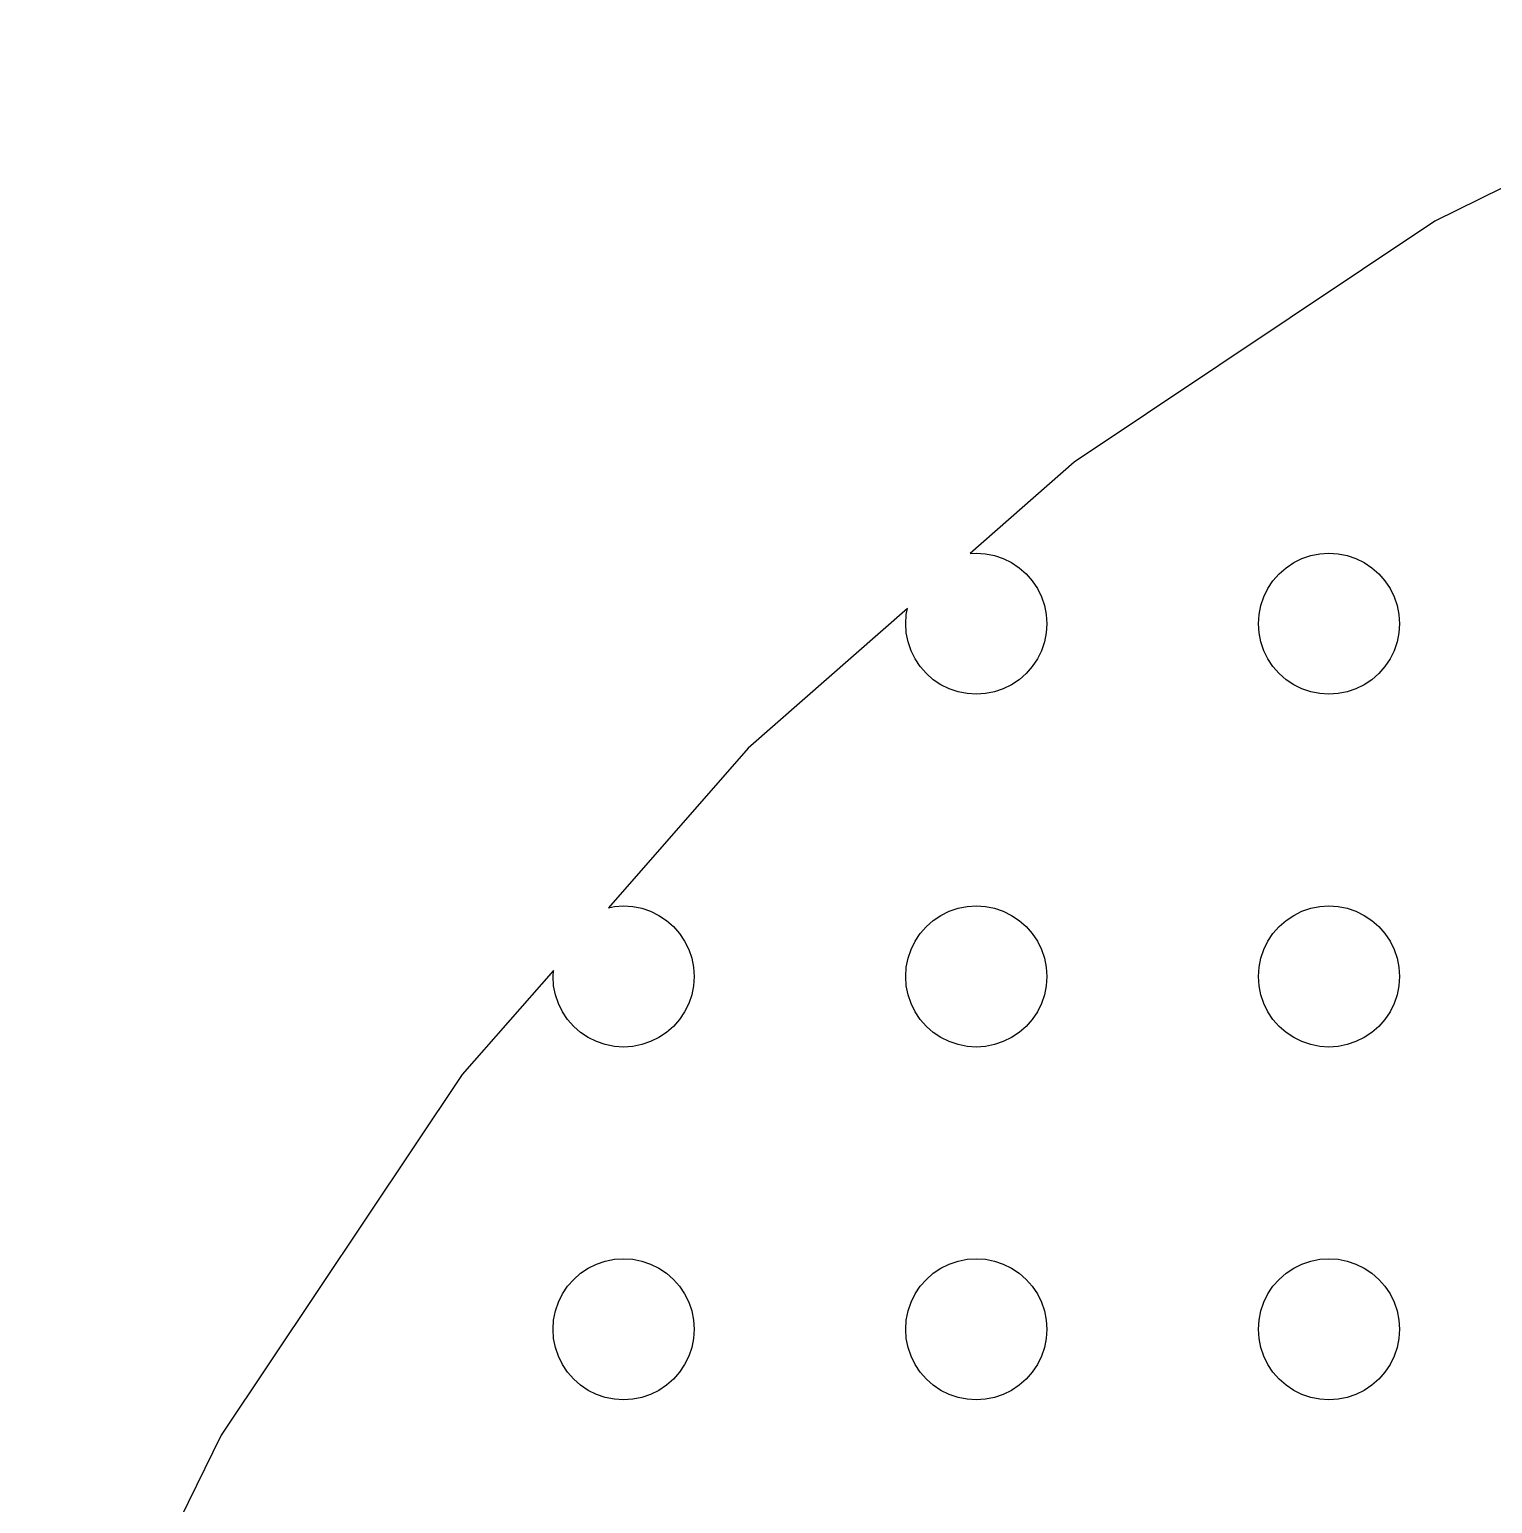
# Model space of a CAD drawing. Header units: metres. Extents: x -141 to 141, y -141 to 141.
# Drawn here: x -130.3 to -68, y 67.6 to 130.3 of the extents above; entities that cross this region are included whole.
import ezdxf

# ---------------------------------------------------------------- set-up
doc = ezdxf.new("R2010")
doc.units = ezdxf.units.M

msp = doc.modelspace()

# ---------------------------------------------------------------- linework, layer by layer
for p, q in [((-53.9584, 130.267), (-70.5, 122.11)), ((-70.5, 122.11), (-85.8354, 111.863)), ((-85.8354, 111.863), (-90.2594, 107.983)), ((-90.2594, 107.983), (-90, 108)), ((-90, 108), (-89.6084, 107.974)), ((-89.6084, 107.974), (-89.2235, 107.898)), ((-89.2235, 107.898), (-88.8519, 107.772)), ((-76.148, 107.772), (-75.7765, 107.898)), ((-75.7765, 107.898), (-75.3916, 107.974)), ((-75.3916, 107.974), (-75, 108)), ((-75, 108), (-74.6084, 107.974)), ((-74.6084, 107.974), (-74.2235, 107.898)), ((-74.2235, 107.898), (-73.8519, 107.772)), ((-88.8519, 107.772), (-88.5, 107.598)), ((-88.5, 107.598), (-88.1737, 107.38)), ((-88.1737, 107.38), (-87.8787, 107.121)), ((-77.1213, 107.121), (-76.8263, 107.38)), ((-76.8263, 107.38), (-76.5, 107.598)), ((-76.5, 107.598), (-76.148, 107.772)), ((-73.8519, 107.772), (-73.5, 107.598)), ((-73.5, 107.598), (-73.1737, 107.38)), ((-73.1737, 107.38), (-72.8787, 107.121)), ((-87.8787, 107.121), (-87.6199, 106.826)), ((-87.6199, 106.826), (-87.4019, 106.5)), ((-77.5981, 106.5), (-77.3801, 106.826)), ((-77.3801, 106.826), (-77.1213, 107.121)), ((-72.8787, 107.121), (-72.6199, 106.826)), ((-72.6199, 106.826), (-72.4019, 106.5)), ((-87.4019, 106.5), (-87.2284, 106.148)), ((-87.2284, 106.148), (-87.1022, 105.776)), ((-77.8978, 105.776), (-77.7716, 106.148)), ((-77.7716, 106.148), (-77.5981, 106.5)), ((-72.4019, 106.5), (-72.2284, 106.148)), ((-72.2284, 106.148), (-72.1022, 105.776)), ((-92.9236, 105.647), (-99.7021, 99.7021)), ((-93, 105), (-92.9743, 105.392)), ((-92.9743, 105.392), (-92.9236, 105.647)), ((-87.1022, 105.776), (-87.0257, 105.392)), ((-87.0257, 105.392), (-87, 105)), ((-78, 105), (-77.9743, 105.392)), ((-77.9743, 105.392), (-77.8978, 105.776)), ((-72.1022, 105.776), (-72.0257, 105.392)), ((-72.0257, 105.392), (-72, 105)), ((-92.9743, 104.608), (-93, 105)), ((-87, 105), (-87.0257, 104.608)), ((-77.9743, 104.608), (-78, 105)), ((-72, 105), (-72.0257, 104.608)), ((-92.8978, 104.224), (-92.9743, 104.608)), ((-92.7716, 103.852), (-92.8978, 104.224)), ((-87.1022, 104.224), (-87.2284, 103.852)), ((-87.0257, 104.608), (-87.1022, 104.224)), ((-77.8978, 104.224), (-77.9743, 104.608)), ((-77.7716, 103.852), (-77.8978, 104.224)), ((-72.1022, 104.224), (-72.2284, 103.852)), ((-72.0257, 104.608), (-72.1022, 104.224)), ((-92.5981, 103.5), (-92.7716, 103.852)), ((-92.3801, 103.174), (-92.5981, 103.5)), ((-87.4019, 103.5), (-87.6199, 103.174)), ((-87.2284, 103.852), (-87.4019, 103.5)), ((-77.5981, 103.5), (-77.7716, 103.852)), ((-77.3801, 103.174), (-77.5981, 103.5)), ((-72.4019, 103.5), (-72.6199, 103.174)), ((-72.2284, 103.852), (-72.4019, 103.5)), ((-92.1213, 102.879), (-92.3801, 103.174)), ((-91.8263, 102.62), (-92.1213, 102.879)), ((-87.8787, 102.879), (-88.1737, 102.62)), ((-87.6199, 103.174), (-87.8787, 102.879)), ((-77.1213, 102.879), (-77.3801, 103.174)), ((-76.8263, 102.62), (-77.1213, 102.879)), ((-72.8787, 102.879), (-73.1737, 102.62)), ((-72.6199, 103.174), (-72.8787, 102.879)), ((-91.5, 102.402), (-91.8263, 102.62)), ((-91.148, 102.228), (-91.5, 102.402)), ((-90.7765, 102.102), (-91.148, 102.228)), ((-88.8519, 102.228), (-89.2235, 102.102)), ((-88.5, 102.402), (-88.8519, 102.228)), ((-88.1737, 102.62), (-88.5, 102.402)), ((-76.5, 102.402), (-76.8263, 102.62)), ((-76.148, 102.228), (-76.5, 102.402)), ((-75.7765, 102.102), (-76.148, 102.228)), ((-73.8519, 102.228), (-74.2235, 102.102)), ((-73.5, 102.402), (-73.8519, 102.228)), ((-73.1737, 102.62), (-73.5, 102.402)), ((-90.3916, 102.026), (-90.7765, 102.102)), ((-90, 102), (-90.3916, 102.026)), ((-89.6084, 102.026), (-90, 102)), ((-89.2235, 102.102), (-89.6084, 102.026)), ((-75.3916, 102.026), (-75.7765, 102.102)), ((-75, 102), (-75.3916, 102.026)), ((-74.6084, 102.026), (-75, 102)), ((-74.2235, 102.102), (-74.6084, 102.026)), ((-99.7021, 99.7021), (-105.647, 92.9236)), ((-105.647, 92.9236), (-105.392, 92.9743)), ((-105.392, 92.9743), (-105, 93)), ((-105, 93), (-104.608, 92.9743)), ((-104.608, 92.9743), (-104.224, 92.8978)), ((-104.224, 92.8978), (-103.852, 92.7716)), ((-103.852, 92.7716), (-103.5, 92.5981)), ((-91.5, 92.5981), (-91.148, 92.7716)), ((-91.148, 92.7716), (-90.7765, 92.8978)), ((-90.7765, 92.8978), (-90.3916, 92.9743)), ((-90.3916, 92.9743), (-90, 93)), ((-90, 93), (-89.6084, 92.9743)), ((-89.6084, 92.9743), (-89.2235, 92.8978)), ((-89.2235, 92.8978), (-88.8519, 92.7716)), ((-88.8519, 92.7716), (-88.5, 92.5981)), ((-76.5, 92.5981), (-76.148, 92.7716)), ((-76.148, 92.7716), (-75.7765, 92.8978)), ((-75.7765, 92.8978), (-75.3916, 92.9743)), ((-75.3916, 92.9743), (-75, 93)), ((-75, 93), (-74.6084, 92.9743)), ((-74.6084, 92.9743), (-74.2235, 92.8978)), ((-74.2235, 92.8978), (-73.8519, 92.7716)), ((-73.8519, 92.7716), (-73.5, 92.5981)), ((-103.5, 92.5981), (-103.174, 92.3801)), ((-103.174, 92.3801), (-102.879, 92.1213)), ((-92.1213, 92.1213), (-91.8263, 92.3801)), ((-91.8263, 92.3801), (-91.5, 92.5981)), ((-88.5, 92.5981), (-88.1737, 92.3801)), ((-88.1737, 92.3801), (-87.8787, 92.1213)), ((-77.1213, 92.1213), (-76.8263, 92.3801)), ((-76.8263, 92.3801), (-76.5, 92.5981)), ((-73.5, 92.5981), (-73.1737, 92.3801)), ((-73.1737, 92.3801), (-72.8787, 92.1213)), ((-102.879, 92.1213), (-102.62, 91.8263)), ((-102.62, 91.8263), (-102.402, 91.5)), ((-92.5981, 91.5), (-92.3801, 91.8263)), ((-92.3801, 91.8263), (-92.1213, 92.1213)), ((-87.8787, 92.1213), (-87.6199, 91.8263)), ((-87.6199, 91.8263), (-87.4019, 91.5)), ((-77.5981, 91.5), (-77.3801, 91.8263)), ((-77.3801, 91.8263), (-77.1213, 92.1213)), ((-72.8787, 92.1213), (-72.6199, 91.8263)), ((-72.6199, 91.8263), (-72.4019, 91.5)), ((-102.402, 91.5), (-102.228, 91.148)), ((-102.228, 91.148), (-102.102, 90.7765)), ((-92.8978, 90.7765), (-92.7716, 91.148)), ((-92.7716, 91.148), (-92.5981, 91.5)), ((-87.4019, 91.5), (-87.2284, 91.148)), ((-87.2284, 91.148), (-87.1022, 90.7765)), ((-77.8978, 90.7765), (-77.7716, 91.148)), ((-77.7716, 91.148), (-77.5981, 91.5)), ((-72.4019, 91.5), (-72.2284, 91.148)), ((-72.2284, 91.148), (-72.1022, 90.7765)), ((-107.983, 90.2594), (-111.863, 85.8354)), ((-108, 90), (-107.983, 90.2594)), ((-102.102, 90.7765), (-102.026, 90.3916)), ((-102.026, 90.3916), (-102, 90)), ((-93, 90), (-92.9743, 90.3916)), ((-92.9743, 90.3916), (-92.8978, 90.7765)), ((-87.1022, 90.7765), (-87.0257, 90.3916)), ((-87.0257, 90.3916), (-87, 90)), ((-78, 90), (-77.9743, 90.3916)), ((-77.9743, 90.3916), (-77.8978, 90.7765)), ((-72.1022, 90.7765), (-72.0257, 90.3916)), ((-72.0257, 90.3916), (-72, 90)), ((-107.974, 89.6084), (-108, 90)), ((-102, 90), (-102.026, 89.6084)), ((-92.9743, 89.6084), (-93, 90)), ((-87, 90), (-87.0257, 89.6084)), ((-77.9743, 89.6084), (-78, 90)), ((-72, 90), (-72.0257, 89.6084)), ((-107.898, 89.2235), (-107.974, 89.6084)), ((-107.772, 88.8519), (-107.898, 89.2235)), ((-102.102, 89.2235), (-102.228, 88.8519)), ((-102.026, 89.6084), (-102.102, 89.2235)), ((-92.8978, 89.2235), (-92.9743, 89.6084)), ((-92.7716, 88.8519), (-92.8978, 89.2235)), ((-87.1022, 89.2235), (-87.2284, 88.8519)), ((-87.0257, 89.6084), (-87.1022, 89.2235)), ((-77.8978, 89.2235), (-77.9743, 89.6084)), ((-77.7716, 88.8519), (-77.8978, 89.2235)), ((-72.1022, 89.2235), (-72.2284, 88.8519)), ((-72.0257, 89.6084), (-72.1022, 89.2235)), ((-107.598, 88.5), (-107.772, 88.8519)), ((-107.38, 88.1737), (-107.598, 88.5)), ((-102.402, 88.5), (-102.62, 88.1737)), ((-102.228, 88.8519), (-102.402, 88.5)), ((-92.5981, 88.5), (-92.7716, 88.8519)), ((-92.3801, 88.1737), (-92.5981, 88.5)), ((-87.4019, 88.5), (-87.6199, 88.1737)), ((-87.2284, 88.8519), (-87.4019, 88.5)), ((-77.5981, 88.5), (-77.7716, 88.8519)), ((-77.3801, 88.1737), (-77.5981, 88.5)), ((-72.4019, 88.5), (-72.6199, 88.1737)), ((-72.2284, 88.8519), (-72.4019, 88.5)), ((-107.121, 87.8787), (-107.38, 88.1737)), ((-106.826, 87.6199), (-107.121, 87.8787)), ((-102.879, 87.8787), (-103.174, 87.6199)), ((-102.62, 88.1737), (-102.879, 87.8787)), ((-92.1213, 87.8787), (-92.3801, 88.1737)), ((-91.8263, 87.6199), (-92.1213, 87.8787)), ((-87.8787, 87.8787), (-88.1737, 87.6199)), ((-87.6199, 88.1737), (-87.8787, 87.8787)), ((-77.1213, 87.8787), (-77.3801, 88.1737)), ((-76.8263, 87.6199), (-77.1213, 87.8787)), ((-72.8787, 87.8787), (-73.1737, 87.6199)), ((-72.6199, 88.1737), (-72.8787, 87.8787)), ((-106.5, 87.4019), (-106.826, 87.6199)), ((-106.148, 87.2284), (-106.5, 87.4019)), ((-105.776, 87.1022), (-106.148, 87.2284)), ((-103.852, 87.2284), (-104.224, 87.1022)), ((-103.5, 87.4019), (-103.852, 87.2284)), ((-103.174, 87.6199), (-103.5, 87.4019)), ((-91.5, 87.4019), (-91.8263, 87.6199)), ((-91.148, 87.2284), (-91.5, 87.4019)), ((-90.7765, 87.1022), (-91.148, 87.2284)), ((-88.8519, 87.2284), (-89.2235, 87.1022)), ((-88.5, 87.4019), (-88.8519, 87.2284)), ((-88.1737, 87.6199), (-88.5, 87.4019)), ((-76.5, 87.4019), (-76.8263, 87.6199)), ((-76.148, 87.2284), (-76.5, 87.4019)), ((-75.7765, 87.1022), (-76.148, 87.2284)), ((-73.8519, 87.2284), (-74.2235, 87.1022)), ((-73.5, 87.4019), (-73.8519, 87.2284)), ((-73.1737, 87.6199), (-73.5, 87.4019)), ((-105.392, 87.0257), (-105.776, 87.1022)), ((-105, 87), (-105.392, 87.0257)), ((-104.608, 87.0257), (-105, 87)), ((-104.224, 87.1022), (-104.608, 87.0257)), ((-90.3916, 87.0257), (-90.7765, 87.1022)), ((-90, 87), (-90.3916, 87.0257)), ((-89.6084, 87.0257), (-90, 87)), ((-89.2235, 87.1022), (-89.6084, 87.0257)), ((-75.3916, 87.0257), (-75.7765, 87.1022)), ((-75, 87), (-75.3916, 87.0257)), ((-74.6084, 87.0257), (-75, 87)), ((-74.2235, 87.1022), (-74.6084, 87.0257)), ((-111.863, 85.8354), (-122.11, 70.5)), ((-106.5, 77.5981), (-106.148, 77.7716)), ((-106.148, 77.7716), (-105.776, 77.8978)), ((-105.776, 77.8978), (-105.392, 77.9743)), ((-105.392, 77.9743), (-105, 78)), ((-105, 78), (-104.608, 77.9743)), ((-104.608, 77.9743), (-104.224, 77.8978)), ((-104.224, 77.8978), (-103.852, 77.7716)), ((-103.852, 77.7716), (-103.5, 77.5981)), ((-91.5, 77.5981), (-91.148, 77.7716)), ((-91.148, 77.7716), (-90.7765, 77.8978)), ((-90.7765, 77.8978), (-90.3916, 77.9743)), ((-90.3916, 77.9743), (-90, 78)), ((-90, 78), (-89.6084, 77.9743)), ((-89.6084, 77.9743), (-89.2235, 77.8978)), ((-89.2235, 77.8978), (-88.8519, 77.7716)), ((-88.8519, 77.7716), (-88.5, 77.5981)), ((-76.5, 77.5981), (-76.148, 77.7716)), ((-76.148, 77.7716), (-75.7765, 77.8978)), ((-75.7765, 77.8978), (-75.3916, 77.9743)), ((-75.3916, 77.9743), (-75, 78)), ((-75, 78), (-74.6084, 77.9743)), ((-74.6084, 77.9743), (-74.2235, 77.8978)), ((-74.2235, 77.8978), (-73.8519, 77.7716)), ((-73.8519, 77.7716), (-73.5, 77.5981)), ((-107.38, 76.8263), (-107.121, 77.1213)), ((-107.121, 77.1213), (-106.826, 77.3801)), ((-106.826, 77.3801), (-106.5, 77.5981)), ((-103.5, 77.5981), (-103.174, 77.3801)), ((-103.174, 77.3801), (-102.879, 77.1213)), ((-102.879, 77.1213), (-102.62, 76.8263)), ((-92.3801, 76.8263), (-92.1213, 77.1213)), ((-92.1213, 77.1213), (-91.8263, 77.3801)), ((-91.8263, 77.3801), (-91.5, 77.5981)), ((-88.5, 77.5981), (-88.1737, 77.3801)), ((-88.1737, 77.3801), (-87.8787, 77.1213)), ((-87.8787, 77.1213), (-87.6199, 76.8263)), ((-77.3801, 76.8263), (-77.1213, 77.1213)), ((-77.1213, 77.1213), (-76.8263, 77.3801)), ((-76.8263, 77.3801), (-76.5, 77.5981)), ((-73.5, 77.5981), (-73.1737, 77.3801)), ((-73.1737, 77.3801), (-72.8787, 77.1213)), ((-72.8787, 77.1213), (-72.6199, 76.8263)), ((-107.772, 76.148), (-107.598, 76.5)), ((-107.598, 76.5), (-107.38, 76.8263)), ((-102.62, 76.8263), (-102.402, 76.5)), ((-102.402, 76.5), (-102.228, 76.148)), ((-92.7716, 76.148), (-92.5981, 76.5)), ((-92.5981, 76.5), (-92.3801, 76.8263)), ((-87.6199, 76.8263), (-87.4019, 76.5)), ((-87.4019, 76.5), (-87.2284, 76.148)), ((-77.7716, 76.148), (-77.5981, 76.5)), ((-77.5981, 76.5), (-77.3801, 76.8263)), ((-72.6199, 76.8263), (-72.4019, 76.5)), ((-72.4019, 76.5), (-72.2284, 76.148)), ((-107.898, 75.7765), (-107.772, 76.148)), ((-102.228, 76.148), (-102.102, 75.7765)), ((-92.8978, 75.7765), (-92.7716, 76.148)), ((-87.2284, 76.148), (-87.1022, 75.7765)), ((-77.8978, 75.7765), (-77.7716, 76.148)), ((-72.2284, 76.148), (-72.1022, 75.7765)), ((-108, 75), (-107.974, 75.3916)), ((-107.974, 75.3916), (-107.898, 75.7765)), ((-102.102, 75.7765), (-102.026, 75.3916)), ((-102.026, 75.3916), (-102, 75)), ((-93, 75), (-92.9743, 75.3916)), ((-92.9743, 75.3916), (-92.8978, 75.7765)), ((-87.1022, 75.7765), (-87.0257, 75.3916)), ((-87.0257, 75.3916), (-87, 75)), ((-78, 75), (-77.9743, 75.3916)), ((-77.9743, 75.3916), (-77.8978, 75.7765)), ((-72.1022, 75.7765), (-72.0257, 75.3916)), ((-72.0257, 75.3916), (-72, 75)), ((-107.974, 74.6084), (-108, 75)), ((-107.898, 74.2235), (-107.974, 74.6084)), ((-102.026, 74.6084), (-102.102, 74.2235)), ((-102, 75), (-102.026, 74.6084)), ((-92.9743, 74.6084), (-93, 75)), ((-92.8978, 74.2235), (-92.9743, 74.6084)), ((-87.0257, 74.6084), (-87.1022, 74.2235)), ((-87, 75), (-87.0257, 74.6084)), ((-77.9743, 74.6084), (-78, 75)), ((-77.8978, 74.2235), (-77.9743, 74.6084)), ((-72.0257, 74.6084), (-72.1022, 74.2235)), ((-72, 75), (-72.0257, 74.6084)), ((-107.772, 73.8519), (-107.898, 74.2235)), ((-102.102, 74.2235), (-102.228, 73.8519)), ((-92.7716, 73.8519), (-92.8978, 74.2235)), ((-87.1022, 74.2235), (-87.2284, 73.8519)), ((-77.7716, 73.8519), (-77.8978, 74.2235)), ((-72.1022, 74.2235), (-72.2284, 73.8519)), ((-107.598, 73.5), (-107.772, 73.8519)), ((-107.38, 73.1737), (-107.598, 73.5)), ((-102.402, 73.5), (-102.62, 73.1737)), ((-102.228, 73.8519), (-102.402, 73.5)), ((-92.5981, 73.5), (-92.7716, 73.8519)), ((-92.3801, 73.1737), (-92.5981, 73.5)), ((-87.4019, 73.5), (-87.6199, 73.1737)), ((-87.2284, 73.8519), (-87.4019, 73.5)), ((-77.5981, 73.5), (-77.7716, 73.8519)), ((-77.3801, 73.1737), (-77.5981, 73.5)), ((-72.4019, 73.5), (-72.6199, 73.1737)), ((-72.2284, 73.8519), (-72.4019, 73.5)), ((-107.121, 72.8787), (-107.38, 73.1737)), ((-106.826, 72.6199), (-107.121, 72.8787)), ((-102.879, 72.8787), (-103.174, 72.6199)), ((-102.62, 73.1737), (-102.879, 72.8787)), ((-92.1213, 72.8787), (-92.3801, 73.1737)), ((-91.8263, 72.6199), (-92.1213, 72.8787)), ((-87.8787, 72.8787), (-88.1737, 72.6199)), ((-87.6199, 73.1737), (-87.8787, 72.8787)), ((-77.1213, 72.8787), (-77.3801, 73.1737)), ((-76.8263, 72.6199), (-77.1213, 72.8787)), ((-72.8787, 72.8787), (-73.1737, 72.6199)), ((-72.6199, 73.1737), (-72.8787, 72.8787)), ((-106.5, 72.4019), (-106.826, 72.6199)), ((-106.148, 72.2284), (-106.5, 72.4019)), ((-105.776, 72.1022), (-106.148, 72.2284)), ((-105.392, 72.0257), (-105.776, 72.1022)), ((-104.224, 72.1022), (-104.608, 72.0257)), ((-103.852, 72.2284), (-104.224, 72.1022)), ((-103.5, 72.4019), (-103.852, 72.2284)), ((-103.174, 72.6199), (-103.5, 72.4019)), ((-91.5, 72.4019), (-91.8263, 72.6199)), ((-91.148, 72.2284), (-91.5, 72.4019)), ((-90.7765, 72.1022), (-91.148, 72.2284)), ((-90.3916, 72.0257), (-90.7765, 72.1022)), ((-89.2235, 72.1022), (-89.6084, 72.0257)), ((-88.8519, 72.2284), (-89.2235, 72.1022)), ((-88.5, 72.4019), (-88.8519, 72.2284)), ((-88.1737, 72.6199), (-88.5, 72.4019)), ((-76.5, 72.4019), (-76.8263, 72.6199)), ((-76.148, 72.2284), (-76.5, 72.4019)), ((-75.7765, 72.1022), (-76.148, 72.2284)), ((-75.3916, 72.0257), (-75.7765, 72.1022)), ((-74.2235, 72.1022), (-74.6084, 72.0257)), ((-73.8519, 72.2284), (-74.2235, 72.1022)), ((-73.5, 72.4019), (-73.8519, 72.2284)), ((-73.1737, 72.6199), (-73.5, 72.4019)), ((-105, 72), (-105.392, 72.0257)), ((-104.608, 72.0257), (-105, 72)), ((-90, 72), (-90.3916, 72.0257)), ((-89.6084, 72.0257), (-90, 72)), ((-75, 72), (-75.3916, 72.0257)), ((-74.6084, 72.0257), (-75, 72)), ((-122.11, 70.5), (-130.267, 53.9584))]:
    msp.add_line(p, q)

doc.saveas('drawing.dxf')
